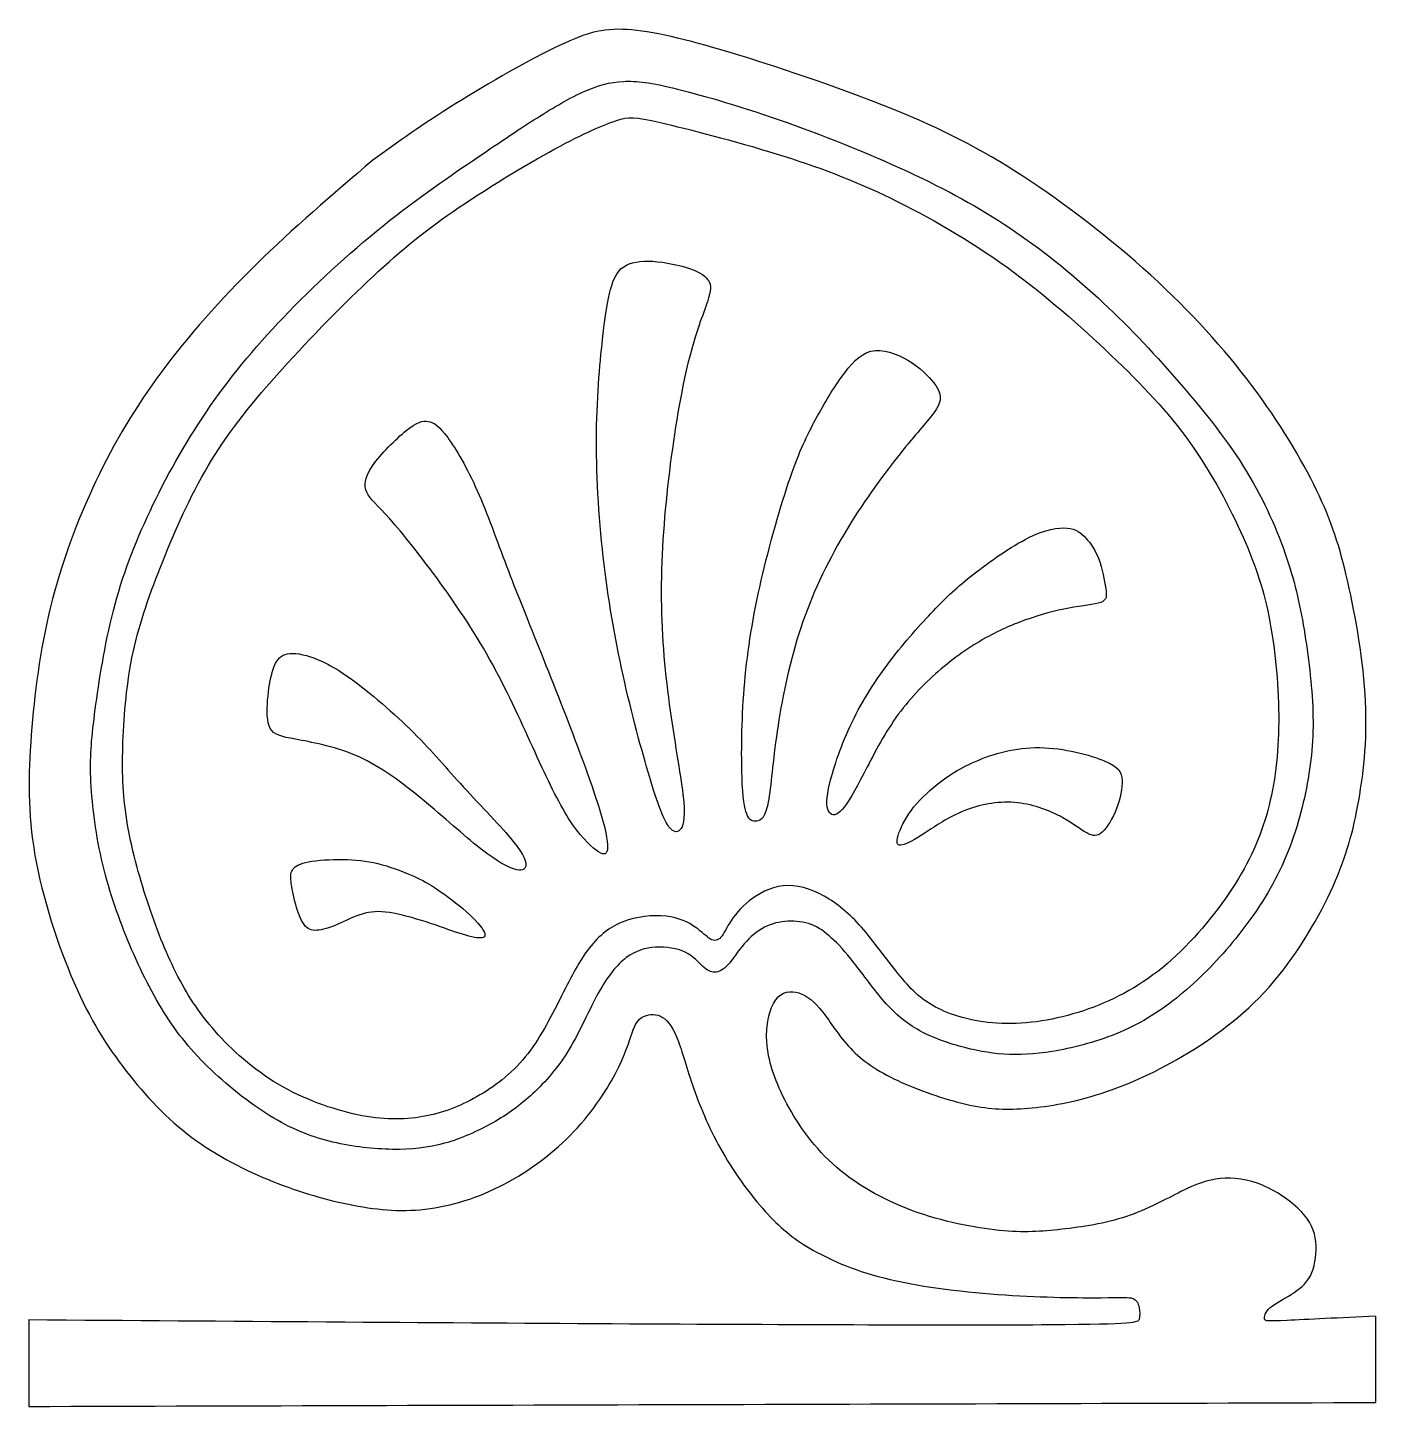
# Model space of a CAD drawing. Extents: x -11 to 8.6, y -2.9 to 35.2.
# Drawn here: x -3.45 to -1.589, y 17.782 to 19.686 of the extents above; entities that cross this region are included whole.
import ezdxf

# ---------------------------------------------------------------- set-up
doc = ezdxf.new("R2010")
doc.units = 0
doc.header["$MEASUREMENT"] = 0
doc.layers.add('LAYER_1', color=7, linetype='CONTINUOUS')

msp = doc.modelspace()

# ---------------------------------------------------------------- linework, layer by layer
at = {"layer": 'LAYER_1'}
for points, knots in [([(-1.58905, 17.90716), (-1.63708, 17.90475), (-1.68511, 17.90233), (-1.71112, 17.90113), (-1.71112, 17.90113), (-1.73715, 17.89992), (-1.74118, 17.89992), (-1.74218, 17.90313), (-1.74218, 17.90313), (-1.74318, 17.90636), (-1.74116, 17.91279), (-1.73434, 17.91881), (-1.73434, 17.91881), (-1.72751, 17.92484), (-1.71584, 17.93049), (-1.7052, 17.93711), (-1.7052, 17.93711), (-1.69455, 17.94372), (-1.68491, 17.95138), (-1.67889, 17.96283), (-1.67889, 17.96283), (-1.67286, 17.97427), (-1.67044, 17.98955), (-1.67104, 18.0042), (-1.67104, 18.0042), (-1.67164, 18.01887), (-1.67527, 18.03296), (-1.68812, 18.04782), (-1.68812, 18.04782), (-1.70097, 18.06269), (-1.72309, 18.07837), (-1.74418, 18.08741), (-1.74418, 18.08741), (-1.76527, 18.09645), (-1.78538, 18.09887), (-1.80326, 18.09707), (-1.80326, 18.09707), (-1.82114, 18.09526), (-1.83681, 18.08921), (-1.8575, 18.07897), (-1.8575, 18.07897), (-1.87821, 18.06873), (-1.90394, 18.05425), (-1.93287, 18.04461), (-1.93287, 18.04461), (-1.96181, 18.03497), (-1.99397, 18.03014), (-2.02209, 18.02693), (-2.02209, 18.02693), (-2.05022, 18.02372), (-2.07435, 18.0221), (-2.10849, 18.02551), (-2.10849, 18.02551), (-2.14265, 18.02894), (-2.18688, 18.03738), (-2.22826, 18.05263), (-2.22826, 18.05263), (-2.26965, 18.06791), (-2.30826, 18.09003), (-2.33819, 18.11716), (-2.33819, 18.11716), (-2.36811, 18.14428), (-2.38944, 18.17643), (-2.4043, 18.20556), (-2.4043, 18.20556), (-2.41917, 18.2347), (-2.42761, 18.26084), (-2.42921, 18.28514), (-2.42921, 18.28514), (-2.43083, 18.30945), (-2.42558, 18.33198), (-2.41696, 18.34383), (-2.41696, 18.34383), (-2.40832, 18.35567), (-2.39624, 18.35688), (-2.38499, 18.35327), (-2.38499, 18.35327), (-2.37375, 18.34964), (-2.3633, 18.3412), (-2.35226, 18.32715), (-2.35226, 18.32715), (-2.34121, 18.31308), (-2.32953, 18.29337), (-2.31347, 18.27651), (-2.31347, 18.27651), (-2.29739, 18.25964), (-2.27689, 18.24555), (-2.24856, 18.2323), (-2.24856, 18.2323), (-2.22024, 18.21904), (-2.18404, 18.20656), (-2.15451, 18.19974), (-2.15451, 18.19974), (-2.12498, 18.19291), (-2.10205, 18.1917), (-2.07373, 18.19371), (-2.07373, 18.19371), (-2.0454, 18.19571), (-2.01165, 18.20096), (-1.97448, 18.21241), (-1.97448, 18.21241), (-1.9373, 18.22386), (-1.89671, 18.24154), (-1.85531, 18.26585), (-1.85531, 18.26585), (-1.81392, 18.29017), (-1.77171, 18.32112), (-1.73594, 18.36131), (-1.73594, 18.36131), (-1.70018, 18.4015), (-1.67082, 18.45093), (-1.65113, 18.49292), (-1.65113, 18.49292), (-1.63145, 18.53492), (-1.62141, 18.5695), (-1.61359, 18.61087), (-1.61359, 18.61087), (-1.60575, 18.65227), (-1.6001, 18.70051), (-1.6027, 18.75556), (-1.6027, 18.75556), (-1.60533, 18.8106), (-1.61619, 18.87252), (-1.62724, 18.92093), (-1.62724, 18.92093), (-1.63828, 18.96936), (-1.64955, 19.00434), (-1.67024, 19.04714), (-1.67024, 19.04714), (-1.69092, 19.08993), (-1.72109, 19.14059), (-1.75946, 19.19162), (-1.75946, 19.19162), (-1.79783, 19.24266), (-1.84447, 19.2941), (-1.89931, 19.34413), (-1.89931, 19.34413), (-1.95416, 19.39416), (-2.01728, 19.44279), (-2.07573, 19.48076), (-2.07573, 19.48076), (-2.13421, 19.51875), (-2.18809, 19.54609), (-2.2554, 19.57341), (-2.2554, 19.57341), (-2.32271, 19.60073), (-2.40349, 19.62807), (-2.46778, 19.64776), (-2.46778, 19.64776), (-2.53209, 19.66744), (-2.57993, 19.67953), (-2.61569, 19.68273), (-2.61569, 19.68273), (-2.65145, 19.68596), (-2.67517, 19.68031), (-2.71556, 19.66123), (-2.71556, 19.66123), (-2.75595, 19.64214), (-2.81302, 19.60959), (-2.85873, 19.58097), (-2.85873, 19.58097), (-2.90445, 19.55236), (-2.9388, 19.52764), (-2.97316, 19.50296)], [0, 0, 0, 0, 0.0238095, 0.0238095, 0.0238095, 0.0238095, 0.047619, 0.047619, 0.047619, 0.047619, 0.0714286, 0.0714286, 0.0714286, 0.0714286, 0.0952381, 0.0952381, 0.0952381, 0.0952381, 0.1190476, 0.1190476, 0.1190476, 0.1190476, 0.1428571, 0.1428571, 0.1428571, 0.1428571, 0.1666667, 0.1666667, 0.1666667, 0.1666667, 0.1904762, 0.1904762, 0.1904762, 0.1904762, 0.2142857, 0.2142857, 0.2142857, 0.2142857, 0.2380952, 0.2380952, 0.2380952, 0.2380952, 0.2619048, 0.2619048, 0.2619048, 0.2619048, 0.2857143, 0.2857143, 0.2857143, 0.2857143, 0.3095238, 0.3095238, 0.3095238, 0.3095238, 0.3333333, 0.3333333, 0.3333333, 0.3333333, 0.3571429, 0.3571429, 0.3571429, 0.3571429, 0.3809524, 0.3809524, 0.3809524, 0.3809524, 0.4047619, 0.4047619, 0.4047619, 0.4047619, 0.4285714, 0.4285714, 0.4285714, 0.4285714, 0.452381, 0.452381, 0.452381, 0.452381, 0.4761905, 0.4761905, 0.4761905, 0.4761905, 0.5, 0.5, 0.5, 0.5, 0.5238095, 0.5238095, 0.5238095, 0.5238095, 0.547619, 0.547619, 0.547619, 0.547619, 0.5714286, 0.5714286, 0.5714286, 0.5714286, 0.5952381, 0.5952381, 0.5952381, 0.5952381, 0.6190476, 0.6190476, 0.6190476, 0.6190476, 0.6428571, 0.6428571, 0.6428571, 0.6428571, 0.6666667, 0.6666667, 0.6666667, 0.6666667, 0.6904762, 0.6904762, 0.6904762, 0.6904762, 0.7142857, 0.7142857, 0.7142857, 0.7142857, 0.7380952, 0.7380952, 0.7380952, 0.7380952, 0.7619048, 0.7619048, 0.7619048, 0.7619048, 0.7857143, 0.7857143, 0.7857143, 0.7857143, 0.8095238, 0.8095238, 0.8095238, 0.8095238, 0.8333333, 0.8333333, 0.8333333, 0.8333333, 0.8571429, 0.8571429, 0.8571429, 0.8571429, 0.8809524, 0.8809524, 0.8809524, 0.8809524, 0.9047619, 0.9047619, 0.9047619, 0.9047619, 0.9285714, 0.9285714, 0.9285714, 0.9285714, 0.952381, 0.952381, 0.952381, 0.952381, 1, 1, 1, 1]), ([(-2.82946, 19.50617), (-2.86382, 19.48286), (-2.91126, 19.4507), (-2.95907, 19.41234), (-2.95907, 19.41234), (-3.0069, 19.37395), (-3.05513, 19.32933), (-3.09652, 19.28593), (-3.09652, 19.28593), (-3.13792, 19.24253), (-3.17248, 19.20032), (-3.20281, 19.15572), (-3.20281, 19.15572), (-3.23315, 19.11111), (-3.25929, 19.06407), (-3.28078, 19.01847), (-3.28078, 19.01847), (-3.30229, 18.97286), (-3.31917, 18.92864), (-3.33142, 18.88103), (-3.33142, 18.88103), (-3.34368, 18.83341), (-3.35132, 18.78235), (-3.35633, 18.74479), (-3.35633, 18.74479), (-3.36136, 18.7072), (-3.36379, 18.68309), (-3.36258, 18.65053), (-3.36258, 18.65053), (-3.36138, 18.61798), (-3.35653, 18.57699), (-3.34771, 18.53782), (-3.34771, 18.53782), (-3.33887, 18.49863), (-3.32598, 18.46125), (-3.31133, 18.42568), (-3.31133, 18.42568), (-3.29666, 18.39012), (-3.28018, 18.35635), (-3.2617, 18.32682), (-3.2617, 18.32682), (-3.24322, 18.29728), (-3.22271, 18.27196), (-3.19659, 18.24704), (-3.19659, 18.24704), (-3.17047, 18.22212), (-3.13872, 18.19761), (-3.10999, 18.18053), (-3.10999, 18.18053), (-3.08125, 18.16345), (-3.05553, 18.15381), (-3.02821, 18.14739), (-3.02821, 18.14739), (-3.00089, 18.14096), (-2.97192, 18.13773), (-2.94602, 18.13733), (-2.94602, 18.13733), (-2.9201, 18.13693), (-2.89717, 18.13934), (-2.87408, 18.14575), (-2.87408, 18.14575), (-2.85097, 18.15219), (-2.82766, 18.16265), (-2.80737, 18.1741), (-2.80737, 18.1741), (-2.78706, 18.18554), (-2.76979, 18.19803), (-2.75231, 18.21429), (-2.75231, 18.21429), (-2.73483, 18.23056), (-2.71715, 18.25067), (-2.70209, 18.27557), (-2.70209, 18.27557), (-2.68702, 18.30048), (-2.67453, 18.33025), (-2.66188, 18.35314), (-2.66188, 18.35314), (-2.64923, 18.37605), (-2.63634, 18.39213), (-2.62329, 18.40197), (-2.62329, 18.40197), (-2.61024, 18.41181), (-2.59697, 18.41544), (-2.58272, 18.41624), (-2.58272, 18.41624), (-2.56845, 18.41705), (-2.55317, 18.41502), (-2.54193, 18.40961), (-2.54193, 18.40961), (-2.53066, 18.40418), (-2.52343, 18.39534), (-2.51741, 18.38972), (-2.51741, 18.38972), (-2.51138, 18.38409), (-2.50655, 18.38167), (-2.50114, 18.38187), (-2.50114, 18.38187), (-2.4957, 18.38207), (-2.48967, 18.38489), (-2.48305, 18.39211), (-2.48305, 18.39211), (-2.47642, 18.39935), (-2.46917, 18.41103), (-2.46074, 18.42087), (-2.46074, 18.42087), (-2.45231, 18.43072), (-2.44265, 18.43875), (-2.4324, 18.44397), (-2.4324, 18.44397), (-2.42216, 18.4492), (-2.41129, 18.4516), (-2.40025, 18.45221), (-2.40025, 18.45221), (-2.3892, 18.45281), (-2.37794, 18.4516), (-2.3679, 18.44779), (-2.3679, 18.44779), (-2.35785, 18.44398), (-2.34901, 18.43753), (-2.33977, 18.42911), (-2.33977, 18.42911), (-2.33053, 18.42067), (-2.32087, 18.41021), (-2.30862, 18.39455), (-2.30862, 18.39455), (-2.29637, 18.37888), (-2.28148, 18.35795), (-2.26663, 18.34109), (-2.26663, 18.34109), (-2.25177, 18.32421), (-2.23688, 18.31133), (-2.2182, 18.3011), (-2.2182, 18.3011), (-2.19951, 18.29086), (-2.177, 18.2832), (-2.15591, 18.27779), (-2.15591, 18.27779), (-2.13481, 18.27238), (-2.1151, 18.26915), (-2.09442, 18.26835), (-2.09442, 18.26835), (-2.07373, 18.26755), (-2.052, 18.26915), (-2.02488, 18.27436), (-2.02488, 18.27436), (-1.99776, 18.27959), (-1.9652, 18.28843), (-1.93568, 18.30169), (-1.93568, 18.30169), (-1.90613, 18.31496), (-1.87961, 18.33265), (-1.85429, 18.35394), (-1.85429, 18.35394), (-1.82898, 18.37525), (-1.80486, 18.40017), (-1.78197, 18.42849), (-1.78197, 18.42849), (-1.75906, 18.45682), (-1.73733, 18.48859), (-1.72087, 18.52293), (-1.72087, 18.52293), (-1.70439, 18.55728), (-1.69313, 18.59429), (-1.68571, 18.62945), (-1.68571, 18.62945), (-1.67827, 18.66461), (-1.67465, 18.69796), (-1.67525, 18.73473), (-1.67525, 18.73473), (-1.67585, 18.77151), (-1.68068, 18.8117), (-1.68649, 18.84806), (-1.68649, 18.84806), (-1.69233, 18.88444), (-1.69916, 18.917), (-1.71161, 18.95396), (-1.71161, 18.95396), (-1.72408, 18.99094), (-1.74216, 19.03234), (-1.76688, 19.07291), (-1.76688, 19.07291), (-1.79159, 19.1135), (-1.82294, 19.15331), (-1.8567, 19.19248), (-1.8567, 19.19248), (-1.89046, 19.23165), (-1.92664, 19.27026), (-1.9648, 19.30602), (-1.9648, 19.30602), (-2.00299, 19.34178), (-2.04318, 19.37473), (-2.08538, 19.40366), (-2.08538, 19.40366), (-2.12757, 19.4326), (-2.17179, 19.45754), (-2.22543, 19.48286), (-2.22543, 19.48286), (-2.27908, 19.50817), (-2.3422, 19.53389), (-2.40125, 19.55478), (-2.40125, 19.55478), (-2.46033, 19.57569), (-2.51541, 19.59176), (-2.55257, 19.601), (-2.55257, 19.601), (-2.58974, 19.61025), (-2.60904, 19.61267), (-2.62732, 19.61167), (-2.62732, 19.61167), (-2.6456, 19.61066), (-2.66288, 19.60622), (-2.68357, 19.59679), (-2.68357, 19.59679), (-2.70428, 19.58735), (-2.72839, 19.57286), (-2.75108, 19.55841), (-2.75108, 19.55841), (-2.7738, 19.54395), (-2.79512, 19.52946), (-2.82946, 19.50617)], [0, 0, 0, 0, 0.0178571, 0.0178571, 0.0178571, 0.0178571, 0.0357143, 0.0357143, 0.0357143, 0.0357143, 0.0535714, 0.0535714, 0.0535714, 0.0535714, 0.0714286, 0.0714286, 0.0714286, 0.0714286, 0.0892857, 0.0892857, 0.0892857, 0.0892857, 0.1071429, 0.1071429, 0.1071429, 0.1071429, 0.125, 0.125, 0.125, 0.125, 0.1428571, 0.1428571, 0.1428571, 0.1428571, 0.1607143, 0.1607143, 0.1607143, 0.1607143, 0.1785714, 0.1785714, 0.1785714, 0.1785714, 0.1964286, 0.1964286, 0.1964286, 0.1964286, 0.2142857, 0.2142857, 0.2142857, 0.2142857, 0.2321429, 0.2321429, 0.2321429, 0.2321429, 0.25, 0.25, 0.25, 0.25, 0.2678571, 0.2678571, 0.2678571, 0.2678571, 0.2857143, 0.2857143, 0.2857143, 0.2857143, 0.3035714, 0.3035714, 0.3035714, 0.3035714, 0.3214286, 0.3214286, 0.3214286, 0.3214286, 0.3392857, 0.3392857, 0.3392857, 0.3392857, 0.3571429, 0.3571429, 0.3571429, 0.3571429, 0.375, 0.375, 0.375, 0.375, 0.3928571, 0.3928571, 0.3928571, 0.3928571, 0.4107143, 0.4107143, 0.4107143, 0.4107143, 0.4285714, 0.4285714, 0.4285714, 0.4285714, 0.4464286, 0.4464286, 0.4464286, 0.4464286, 0.4642857, 0.4642857, 0.4642857, 0.4642857, 0.4821429, 0.4821429, 0.4821429, 0.4821429, 0.5, 0.5, 0.5, 0.5, 0.5178571, 0.5178571, 0.5178571, 0.5178571, 0.5357143, 0.5357143, 0.5357143, 0.5357143, 0.5535714, 0.5535714, 0.5535714, 0.5535714, 0.5714286, 0.5714286, 0.5714286, 0.5714286, 0.5892857, 0.5892857, 0.5892857, 0.5892857, 0.6071429, 0.6071429, 0.6071429, 0.6071429, 0.625, 0.625, 0.625, 0.625, 0.6428571, 0.6428571, 0.6428571, 0.6428571, 0.6607143, 0.6607143, 0.6607143, 0.6607143, 0.6785714, 0.6785714, 0.6785714, 0.6785714, 0.6964286, 0.6964286, 0.6964286, 0.6964286, 0.7142857, 0.7142857, 0.7142857, 0.7142857, 0.7321429, 0.7321429, 0.7321429, 0.7321429, 0.75, 0.75, 0.75, 0.75, 0.7678571, 0.7678571, 0.7678571, 0.7678571, 0.7857143, 0.7857143, 0.7857143, 0.7857143, 0.8035714, 0.8035714, 0.8035714, 0.8035714, 0.8214286, 0.8214286, 0.8214286, 0.8214286, 0.8392857, 0.8392857, 0.8392857, 0.8392857, 0.8571429, 0.8571429, 0.8571429, 0.8571429, 0.875, 0.875, 0.875, 0.875, 0.8928571, 0.8928571, 0.8928571, 0.8928571, 0.9107143, 0.9107143, 0.9107143, 0.9107143, 0.9285714, 0.9285714, 0.9285714, 0.9285714, 0.9464286, 0.9464286, 0.9464286, 0.9464286, 0.9642857, 0.9642857, 0.9642857, 0.9642857, 1, 1, 1, 1]), ([(-2.97991, 19.33591), (-3.0201, 19.29794), (-3.06714, 19.2497), (-3.10591, 19.2061), (-3.10591, 19.2061), (-3.14468, 19.1625), (-3.17525, 19.12351), (-3.20055, 19.08091), (-3.20055, 19.08091), (-3.22586, 19.03832), (-3.24599, 18.99209), (-3.26325, 18.94889), (-3.26325, 18.94889), (-3.28053, 18.9057), (-3.29502, 18.8655), (-3.30404, 18.82371), (-3.30404, 18.82371), (-3.31308, 18.78192), (-3.31671, 18.7385), (-3.31811, 18.70013), (-3.31811, 18.70013), (-3.31951, 18.66174), (-3.31871, 18.62839), (-3.3129, 18.59182), (-3.3129, 18.59182), (-3.30706, 18.55524), (-3.2962, 18.51545), (-3.28435, 18.47929), (-3.28435, 18.47929), (-3.27251, 18.44313), (-3.25962, 18.41056), (-3.24497, 18.38143), (-3.24497, 18.38143), (-3.23029, 18.3523), (-3.21382, 18.32657), (-3.19092, 18.30045), (-3.19092, 18.30045), (-3.16801, 18.27433), (-3.13866, 18.24781), (-3.10391, 18.22732), (-3.10391, 18.22732), (-3.06915, 18.20681), (-3.02896, 18.19234), (-2.9944, 18.18511), (-2.9944, 18.18511), (-2.95984, 18.17787), (-2.93088, 18.17787), (-2.90436, 18.18248), (-2.90436, 18.18248), (-2.87784, 18.18711), (-2.85372, 18.19637), (-2.82983, 18.20982), (-2.82983, 18.20982), (-2.80591, 18.22329), (-2.78218, 18.24097), (-2.76269, 18.26487), (-2.76269, 18.26487), (-2.74321, 18.28878), (-2.72794, 18.31895), (-2.71468, 18.34525), (-2.71468, 18.34525), (-2.70142, 18.37157), (-2.69015, 18.3941), (-2.6769, 18.41196), (-2.6769, 18.41196), (-2.66365, 18.42984), (-2.64836, 18.44313), (-2.62907, 18.45095), (-2.62907, 18.45095), (-2.60979, 18.45879), (-2.58648, 18.46121), (-2.56839, 18.4592), (-2.56839, 18.4592), (-2.55031, 18.4572), (-2.53743, 18.45075), (-2.528, 18.44413), (-2.528, 18.44413), (-2.51856, 18.4375), (-2.51251, 18.43066), (-2.5071, 18.42765), (-2.5071, 18.42765), (-2.50168, 18.42463), (-2.49683, 18.42543), (-2.49262, 18.43024), (-2.49262, 18.43024), (-2.48841, 18.43507), (-2.48479, 18.44393), (-2.47817, 18.45377), (-2.47817, 18.45377), (-2.47154, 18.46362), (-2.46189, 18.47448), (-2.44864, 18.48392), (-2.44864, 18.48392), (-2.43537, 18.49336), (-2.41848, 18.5014), (-2.39999, 18.5016), (-2.39999, 18.5016), (-2.38151, 18.5018), (-2.36141, 18.49416), (-2.34333, 18.48292), (-2.34333, 18.48292), (-2.32524, 18.47165), (-2.30917, 18.45678), (-2.29229, 18.43669), (-2.29229, 18.43669), (-2.27541, 18.41659), (-2.25773, 18.39127), (-2.24167, 18.37219), (-2.24167, 18.37219), (-2.2256, 18.3531), (-2.21111, 18.34022), (-2.18821, 18.32977), (-2.18821, 18.32977), (-2.1653, 18.31933), (-2.13395, 18.31129), (-2.09839, 18.31089), (-2.09839, 18.31089), (-2.06283, 18.31049), (-2.02302, 18.31773), (-1.98505, 18.33118), (-1.98505, 18.33118), (-1.94709, 18.34465), (-1.91089, 18.36435), (-1.87675, 18.39348), (-1.87675, 18.39348), (-1.84259, 18.4226), (-1.81042, 18.46121), (-1.78673, 18.49757), (-1.78673, 18.49757), (-1.76301, 18.53394), (-1.74774, 18.56811), (-1.73769, 18.60528), (-1.73769, 18.60528), (-1.72765, 18.64246), (-1.7228, 18.68265), (-1.7226, 18.72785), (-1.7226, 18.72785), (-1.7224, 18.77308), (-1.72685, 18.82331), (-1.73467, 18.8655), (-1.73467, 18.8655), (-1.74251, 18.9077), (-1.75377, 18.94186), (-1.77185, 18.98265), (-1.77185, 18.98265), (-1.78993, 19.02344), (-1.81485, 19.07087), (-1.84518, 19.11327), (-1.84518, 19.11327), (-1.87553, 19.15566), (-1.91131, 19.19305), (-1.9537, 19.23342), (-1.9537, 19.23342), (-1.9961, 19.27381), (-2.04513, 19.31723), (-2.09757, 19.35499), (-2.09757, 19.35499), (-2.15001, 19.39278), (-2.20589, 19.42493), (-2.25813, 19.45025), (-2.25813, 19.45025), (-2.31037, 19.47557), (-2.359, 19.49407), (-2.41627, 19.51175), (-2.41627, 19.51175), (-2.47354, 19.52943), (-2.53945, 19.5463), (-2.57601, 19.55474), (-2.57601, 19.55474), (-2.61259, 19.56318), (-2.61983, 19.56318), (-2.63691, 19.55757), (-2.63691, 19.55757), (-2.65399, 19.55194), (-2.68093, 19.54067), (-2.7219, 19.51838), (-2.7219, 19.51838), (-2.7629, 19.49607), (-2.81798, 19.4627), (-2.86218, 19.43217), (-2.86218, 19.43217), (-2.90638, 19.40162), (-2.93973, 19.37388), (-2.97991, 19.33591)], [0, 0, 0, 0, 0.0212766, 0.0212766, 0.0212766, 0.0212766, 0.0425532, 0.0425532, 0.0425532, 0.0425532, 0.0638298, 0.0638298, 0.0638298, 0.0638298, 0.0851064, 0.0851064, 0.0851064, 0.0851064, 0.106383, 0.106383, 0.106383, 0.106383, 0.1276596, 0.1276596, 0.1276596, 0.1276596, 0.1489362, 0.1489362, 0.1489362, 0.1489362, 0.1702128, 0.1702128, 0.1702128, 0.1702128, 0.1914894, 0.1914894, 0.1914894, 0.1914894, 0.212766, 0.212766, 0.212766, 0.212766, 0.2340426, 0.2340426, 0.2340426, 0.2340426, 0.2553191, 0.2553191, 0.2553191, 0.2553191, 0.2765957, 0.2765957, 0.2765957, 0.2765957, 0.2978723, 0.2978723, 0.2978723, 0.2978723, 0.3191489, 0.3191489, 0.3191489, 0.3191489, 0.3404255, 0.3404255, 0.3404255, 0.3404255, 0.3617021, 0.3617021, 0.3617021, 0.3617021, 0.3829787, 0.3829787, 0.3829787, 0.3829787, 0.4042553, 0.4042553, 0.4042553, 0.4042553, 0.4255319, 0.4255319, 0.4255319, 0.4255319, 0.4468085, 0.4468085, 0.4468085, 0.4468085, 0.4680851, 0.4680851, 0.4680851, 0.4680851, 0.4893617, 0.4893617, 0.4893617, 0.4893617, 0.5106383, 0.5106383, 0.5106383, 0.5106383, 0.5319149, 0.5319149, 0.5319149, 0.5319149, 0.5531915, 0.5531915, 0.5531915, 0.5531915, 0.5744681, 0.5744681, 0.5744681, 0.5744681, 0.5957447, 0.5957447, 0.5957447, 0.5957447, 0.6170213, 0.6170213, 0.6170213, 0.6170213, 0.6382979, 0.6382979, 0.6382979, 0.6382979, 0.6595745, 0.6595745, 0.6595745, 0.6595745, 0.6808511, 0.6808511, 0.6808511, 0.6808511, 0.7021277, 0.7021277, 0.7021277, 0.7021277, 0.7234043, 0.7234043, 0.7234043, 0.7234043, 0.7446809, 0.7446809, 0.7446809, 0.7446809, 0.7659574, 0.7659574, 0.7659574, 0.7659574, 0.787234, 0.787234, 0.787234, 0.787234, 0.8085106, 0.8085106, 0.8085106, 0.8085106, 0.8297872, 0.8297872, 0.8297872, 0.8297872, 0.8510638, 0.8510638, 0.8510638, 0.8510638, 0.8723404, 0.8723404, 0.8723404, 0.8723404, 0.893617, 0.893617, 0.893617, 0.893617, 0.9148936, 0.9148936, 0.9148936, 0.9148936, 0.9361702, 0.9361702, 0.9361702, 0.9361702, 0.9574468, 0.9574468, 0.9574468, 0.9574468, 1, 1, 1, 1]), ([(-2.97316, 19.50296), (-3.02863, 19.45553), (-3.08409, 19.40811), (-3.13393, 19.35928), (-3.13393, 19.35928), (-3.18376, 19.31045), (-3.22798, 19.26021), (-3.26454, 19.21098), (-3.26454, 19.21098), (-3.3011, 19.16175), (-3.33007, 19.11352), (-3.35557, 19.05968), (-3.35557, 19.05968), (-3.38109, 19.00582), (-3.40321, 18.94632), (-3.41807, 18.88625), (-3.41807, 18.88625), (-3.43294, 18.82617), (-3.44058, 18.76547), (-3.44479, 18.70943), (-3.44479, 18.70943), (-3.44902, 18.65336), (-3.44982, 18.6019), (-3.43958, 18.54323), (-3.43958, 18.54323), (-3.42933, 18.48456), (-3.40801, 18.41865), (-3.38571, 18.36741), (-3.38571, 18.36741), (-3.36342, 18.31618), (-3.34009, 18.27958), (-3.31359, 18.24544), (-3.31359, 18.24544), (-3.28707, 18.21128), (-3.2573, 18.17951), (-3.22295, 18.15381), (-3.22295, 18.15381), (-3.18859, 18.12809), (-3.1496, 18.10837), (-3.11143, 18.09311), (-3.11143, 18.09311), (-3.07325, 18.07784), (-3.03586, 18.06698), (-3.0001, 18.06016), (-3.0001, 18.06016), (-2.96434, 18.05332), (-2.93017, 18.0505), (-2.8942, 18.05551), (-2.8942, 18.05551), (-2.85824, 18.06054), (-2.82044, 18.07343), (-2.78508, 18.09291), (-2.78508, 18.09291), (-2.74972, 18.1124), (-2.71676, 18.13854), (-2.69064, 18.16726), (-2.69064, 18.16726), (-2.66452, 18.19599), (-2.64522, 18.22736), (-2.63357, 18.25125), (-2.63357, 18.25125), (-2.62193, 18.27517), (-2.61788, 18.29164), (-2.61367, 18.30249), (-2.61367, 18.30249), (-2.60946, 18.31333), (-2.60503, 18.31858), (-2.59801, 18.32139), (-2.59801, 18.32139), (-2.59098, 18.3242), (-2.58132, 18.3246), (-2.5731, 18.31959), (-2.5731, 18.31959), (-2.56486, 18.31455), (-2.558, 18.30409), (-2.55139, 18.28641), (-2.55139, 18.28641), (-2.54475, 18.26873), (-2.53832, 18.24382), (-2.52828, 18.21589), (-2.52828, 18.21589), (-2.51823, 18.18797), (-2.50454, 18.157), (-2.48688, 18.12727), (-2.48688, 18.12727), (-2.4692, 18.09754), (-2.44748, 18.06898), (-2.42779, 18.04769), (-2.42779, 18.04769), (-2.4081, 18.0264), (-2.39042, 18.01231), (-2.36471, 17.99786), (-2.36471, 17.99786), (-2.33899, 17.9834), (-2.30521, 17.96851), (-2.25901, 17.95767), (-2.25901, 17.95767), (-2.21278, 17.94682), (-2.15411, 17.93999), (-2.10007, 17.93638), (-2.10007, 17.93638), (-2.04601, 17.93275), (-1.99657, 17.93235), (-1.96745, 17.93255), (-1.96745, 17.93255), (-1.9383, 17.93275), (-1.92944, 17.93355), (-1.92403, 17.93155), (-1.92403, 17.93155), (-1.9186, 17.92954), (-1.91659, 17.92471), (-1.91539, 17.9191), (-1.91539, 17.9191), (-1.91419, 17.91347), (-1.91379, 17.90703), (-1.91539, 17.90262), (-1.91539, 17.90262), (-1.91699, 17.89819), (-1.92062, 17.89577), (-2.03857, 17.89497), (-2.03857, 17.89497), (-2.15652, 17.89415), (-2.3888, 17.89493), (-2.64278, 17.89633), (-2.64278, 17.89633), (-2.89677, 17.89774), (-3.17248, 17.89978), (-3.44816, 17.9018)], [0, 0, 0, 0, 0.030303, 0.030303, 0.030303, 0.030303, 0.0606061, 0.0606061, 0.0606061, 0.0606061, 0.0909091, 0.0909091, 0.0909091, 0.0909091, 0.1212121, 0.1212121, 0.1212121, 0.1212121, 0.1515152, 0.1515152, 0.1515152, 0.1515152, 0.1818182, 0.1818182, 0.1818182, 0.1818182, 0.2121212, 0.2121212, 0.2121212, 0.2121212, 0.2424242, 0.2424242, 0.2424242, 0.2424242, 0.2727273, 0.2727273, 0.2727273, 0.2727273, 0.3030303, 0.3030303, 0.3030303, 0.3030303, 0.3333333, 0.3333333, 0.3333333, 0.3333333, 0.3636364, 0.3636364, 0.3636364, 0.3636364, 0.3939394, 0.3939394, 0.3939394, 0.3939394, 0.4242424, 0.4242424, 0.4242424, 0.4242424, 0.4545455, 0.4545455, 0.4545455, 0.4545455, 0.4848485, 0.4848485, 0.4848485, 0.4848485, 0.5151515, 0.5151515, 0.5151515, 0.5151515, 0.5454545, 0.5454545, 0.5454545, 0.5454545, 0.5757576, 0.5757576, 0.5757576, 0.5757576, 0.6060606, 0.6060606, 0.6060606, 0.6060606, 0.6363636, 0.6363636, 0.6363636, 0.6363636, 0.6666667, 0.6666667, 0.6666667, 0.6666667, 0.6969697, 0.6969697, 0.6969697, 0.6969697, 0.7272727, 0.7272727, 0.7272727, 0.7272727, 0.7575758, 0.7575758, 0.7575758, 0.7575758, 0.7878788, 0.7878788, 0.7878788, 0.7878788, 0.8181818, 0.8181818, 0.8181818, 0.8181818, 0.8484848, 0.8484848, 0.8484848, 0.8484848, 0.8787879, 0.8787879, 0.8787879, 0.8787879, 0.9090909, 0.9090909, 0.9090909, 0.9090909, 0.9393939, 0.9393939, 0.9393939, 0.9393939, 1, 1, 1, 1]), ([(-2.65601, 19.25538), (-2.65982, 19.22082), (-2.66425, 19.17139), (-2.66445, 19.11655), (-2.66445, 19.11655), (-2.66465, 19.06168), (-2.66062, 19.00139), (-2.65381, 18.94454), (-2.65381, 18.94454), (-2.64697, 18.88767), (-2.63731, 18.83421), (-2.62546, 18.78197), (-2.62546, 18.78197), (-2.61362, 18.72973), (-2.59953, 18.67868), (-2.5889, 18.64412), (-2.5889, 18.64412), (-2.57825, 18.60956), (-2.571, 18.59148), (-2.56438, 18.58264), (-2.56438, 18.58264), (-2.55777, 18.5738), (-2.55172, 18.5742), (-2.54771, 18.58021), (-2.54771, 18.58021), (-2.5437, 18.58625), (-2.54167, 18.59791), (-2.54508, 18.62704), (-2.54508, 18.62704), (-2.54851, 18.65617), (-2.55735, 18.70281), (-2.56396, 18.75202), (-2.56396, 18.75202), (-2.5706, 18.80125), (-2.57505, 18.85311), (-2.57505, 18.90715), (-2.57505, 18.90715), (-2.57505, 18.9612), (-2.5706, 19.01748), (-2.56378, 19.07313), (-2.56378, 19.07313), (-2.55695, 19.12878), (-2.54771, 19.18386), (-2.53766, 19.22443), (-2.53766, 19.22443), (-2.52762, 19.26502), (-2.51676, 19.29116), (-2.51134, 19.30742), (-2.51134, 19.30742), (-2.50591, 19.3237), (-2.50591, 19.33015), (-2.50952, 19.33616), (-2.50952, 19.33616), (-2.51313, 19.34218), (-2.52038, 19.34783), (-2.53444, 19.35284), (-2.53444, 19.35284), (-2.54849, 19.35785), (-2.56941, 19.3623), (-2.58668, 19.3633), (-2.58668, 19.3633), (-2.60396, 19.36431), (-2.61764, 19.36188), (-2.62687, 19.35567), (-2.62687, 19.35567), (-2.63611, 19.34943), (-2.64096, 19.33937), (-2.64497, 19.32452), (-2.64497, 19.32452), (-2.64898, 19.30964), (-2.6522, 19.28994), (-2.65601, 19.25538)], [0, 0, 0, 0, 0.0526316, 0.0526316, 0.0526316, 0.0526316, 0.1052632, 0.1052632, 0.1052632, 0.1052632, 0.1578947, 0.1578947, 0.1578947, 0.1578947, 0.2105263, 0.2105263, 0.2105263, 0.2105263, 0.2631579, 0.2631579, 0.2631579, 0.2631579, 0.3157895, 0.3157895, 0.3157895, 0.3157895, 0.3684211, 0.3684211, 0.3684211, 0.3684211, 0.4210526, 0.4210526, 0.4210526, 0.4210526, 0.4736842, 0.4736842, 0.4736842, 0.4736842, 0.5263158, 0.5263158, 0.5263158, 0.5263158, 0.5789474, 0.5789474, 0.5789474, 0.5789474, 0.6315789, 0.6315789, 0.6315789, 0.6315789, 0.6842105, 0.6842105, 0.6842105, 0.6842105, 0.7368421, 0.7368421, 0.7368421, 0.7368421, 0.7894737, 0.7894737, 0.7894737, 0.7894737, 0.8421053, 0.8421053, 0.8421053, 0.8421053, 0.8947368, 0.8947368, 0.8947368, 0.8947368, 1, 1, 1, 1]), ([(-2.39959, 19.05687), (-2.41266, 19.01788), (-2.42794, 18.9632), (-2.43898, 18.91359), (-2.43898, 18.91359), (-2.45005, 18.86396), (-2.45688, 18.81934), (-2.46049, 18.77373), (-2.46049, 18.77373), (-2.46412, 18.72813), (-2.46452, 18.68148), (-2.46352, 18.65156), (-2.46352, 18.65156), (-2.46251, 18.62163), (-2.46009, 18.60834), (-2.45708, 18.60052), (-2.45708, 18.60052), (-2.45407, 18.59268), (-2.45043, 18.59026), (-2.44522, 18.59026), (-2.44522, 18.59026), (-2.44, 18.59026), (-2.43315, 18.59268), (-2.42874, 18.60996), (-2.42874, 18.60996), (-2.42433, 18.62724), (-2.4223, 18.65939), (-2.41709, 18.69916), (-2.41709, 18.69916), (-2.41186, 18.73895), (-2.40342, 18.7864), (-2.39017, 18.832), (-2.39017, 18.832), (-2.3769, 18.87761), (-2.35882, 18.92143), (-2.33593, 18.96342), (-2.33593, 18.96342), (-2.31301, 19.00542), (-2.28525, 19.04561), (-2.26196, 19.07634), (-2.26196, 19.07634), (-2.23865, 19.10709), (-2.21976, 19.12841), (-2.20792, 19.14267), (-2.20792, 19.14267), (-2.19607, 19.15692), (-2.19122, 19.16417), (-2.19002, 19.17139), (-2.19002, 19.17139), (-2.18881, 19.17863), (-2.19124, 19.18586), (-2.19866, 19.19551), (-2.19866, 19.19551), (-2.20609, 19.20515), (-2.21856, 19.21721), (-2.23442, 19.22666), (-2.23442, 19.22666), (-2.25029, 19.2361), (-2.2696, 19.24293), (-2.28545, 19.23912), (-2.28545, 19.23912), (-2.30133, 19.2353), (-2.31382, 19.22082), (-2.32647, 19.20294), (-2.32647, 19.20294), (-2.33912, 19.18506), (-2.352, 19.16375), (-2.36385, 19.14146), (-2.36385, 19.14146), (-2.3757, 19.11915), (-2.38654, 19.09584), (-2.39959, 19.05687)], [0, 0, 0, 0, 0.0526316, 0.0526316, 0.0526316, 0.0526316, 0.1052632, 0.1052632, 0.1052632, 0.1052632, 0.1578947, 0.1578947, 0.1578947, 0.1578947, 0.2105263, 0.2105263, 0.2105263, 0.2105263, 0.2631579, 0.2631579, 0.2631579, 0.2631579, 0.3157895, 0.3157895, 0.3157895, 0.3157895, 0.3684211, 0.3684211, 0.3684211, 0.3684211, 0.4210526, 0.4210526, 0.4210526, 0.4210526, 0.4736842, 0.4736842, 0.4736842, 0.4736842, 0.5263158, 0.5263158, 0.5263158, 0.5263158, 0.5789474, 0.5789474, 0.5789474, 0.5789474, 0.6315789, 0.6315789, 0.6315789, 0.6315789, 0.6842105, 0.6842105, 0.6842105, 0.6842105, 0.7368421, 0.7368421, 0.7368421, 0.7368421, 0.7894737, 0.7894737, 0.7894737, 0.7894737, 0.8421053, 0.8421053, 0.8421053, 0.8421053, 0.8947368, 0.8947368, 0.8947368, 0.8947368, 1, 1, 1, 1]), ([(-2.78863, 18.94251), (-2.80208, 18.97808), (-2.81497, 19.01508), (-2.82902, 19.04661), (-2.82902, 19.04661), (-2.84308, 19.07816), (-2.85837, 19.10428), (-2.86982, 19.11994), (-2.86982, 19.11994), (-2.88126, 19.13561), (-2.8889, 19.14086), (-2.89674, 19.14226), (-2.89674, 19.14226), (-2.90457, 19.14367), (-2.91261, 19.14124), (-2.92707, 19.1296), (-2.92707, 19.1296), (-2.94154, 19.11795), (-2.96246, 19.09704), (-2.97351, 19.08099), (-2.97351, 19.08099), (-2.98455, 19.06491), (-2.98576, 19.05364), (-2.98155, 19.0444), (-2.98155, 19.0444), (-2.97732, 19.03516), (-2.96768, 19.02793), (-2.9498, 19.00784), (-2.9498, 19.00784), (-2.93191, 18.98774), (-2.90578, 18.95478), (-2.88026, 18.91962), (-2.88026, 18.91962), (-2.85474, 18.88446), (-2.82983, 18.84706), (-2.80773, 18.80669), (-2.80773, 18.80669), (-2.78562, 18.76629), (-2.76632, 18.72288), (-2.74926, 18.68551), (-2.74926, 18.68551), (-2.73218, 18.64815), (-2.71729, 18.61678), (-2.70284, 18.59409), (-2.70284, 18.59409), (-2.68836, 18.57139), (-2.67429, 18.5573), (-2.66485, 18.55029), (-2.66485, 18.55029), (-2.65541, 18.54325), (-2.65058, 18.54325), (-2.64938, 18.55087), (-2.64938, 18.55087), (-2.64817, 18.55851), (-2.6506, 18.5738), (-2.65742, 18.59749), (-2.65742, 18.59749), (-2.66425, 18.62121), (-2.67551, 18.65336), (-2.69117, 18.69495), (-2.69117, 18.69495), (-2.70685, 18.73655), (-2.72695, 18.7876), (-2.74401, 18.8302), (-2.74401, 18.8302), (-2.76109, 18.8728), (-2.77518, 18.90695), (-2.78863, 18.94251)], [0, 0, 0, 0, 0.0555556, 0.0555556, 0.0555556, 0.0555556, 0.1111111, 0.1111111, 0.1111111, 0.1111111, 0.1666667, 0.1666667, 0.1666667, 0.1666667, 0.2222222, 0.2222222, 0.2222222, 0.2222222, 0.2777778, 0.2777778, 0.2777778, 0.2777778, 0.3333333, 0.3333333, 0.3333333, 0.3333333, 0.3888889, 0.3888889, 0.3888889, 0.3888889, 0.4444444, 0.4444444, 0.4444444, 0.4444444, 0.5, 0.5, 0.5, 0.5, 0.5555556, 0.5555556, 0.5555556, 0.5555556, 0.6111111, 0.6111111, 0.6111111, 0.6111111, 0.6666667, 0.6666667, 0.6666667, 0.6666667, 0.7222222, 0.7222222, 0.7222222, 0.7222222, 0.7777778, 0.7777778, 0.7777778, 0.7777778, 0.8333333, 0.8333333, 0.8333333, 0.8333333, 0.8888889, 0.8888889, 0.8888889, 0.8888889, 1, 1, 1, 1]), ([(-2.19926, 18.88083), (-2.21734, 18.86195), (-2.23867, 18.83824), (-2.25855, 18.81212), (-2.25855, 18.81212), (-2.27844, 18.786), (-2.29692, 18.75744), (-2.31157, 18.72711), (-2.31157, 18.72711), (-2.32625, 18.69678), (-2.33711, 18.66461), (-2.34232, 18.64312), (-2.34232, 18.64312), (-2.34755, 18.62163), (-2.34715, 18.61076), (-2.34415, 18.60455), (-2.34415, 18.60455), (-2.34114, 18.59831), (-2.33549, 18.59669), (-2.32807, 18.60353), (-2.32807, 18.60353), (-2.32063, 18.61036), (-2.31139, 18.62564), (-2.29974, 18.64773), (-2.29974, 18.64773), (-2.2881, 18.66984), (-2.27401, 18.69878), (-2.25735, 18.72408), (-2.25735, 18.72408), (-2.24067, 18.7494), (-2.22137, 18.77112), (-2.20048, 18.79021), (-2.20048, 18.79021), (-2.17959, 18.80929), (-2.15706, 18.82577), (-2.13537, 18.83862), (-2.13537, 18.83862), (-2.11368, 18.85149), (-2.09276, 18.86075), (-2.07207, 18.86817), (-2.07207, 18.86817), (-2.05138, 18.8756), (-2.03086, 18.88125), (-2.01218, 18.88466), (-2.01218, 18.88466), (-1.99349, 18.88807), (-1.97662, 18.88927), (-1.96818, 18.89248), (-1.96818, 18.89248), (-1.95974, 18.89569), (-1.95974, 18.90094), (-1.96134, 18.91178), (-1.96134, 18.91178), (-1.96294, 18.92263), (-1.96617, 18.93911), (-1.97098, 18.95196), (-1.97098, 18.95196), (-1.97581, 18.96482), (-1.98225, 18.97407), (-1.98886, 18.98128), (-1.98886, 18.98128), (-1.9955, 18.98852), (-2.00235, 18.99377), (-2.0146, 18.99497), (-2.0146, 18.99497), (-2.02685, 18.99617), (-2.04455, 18.99335), (-2.06824, 18.9815), (-2.06824, 18.9815), (-2.09196, 18.96965), (-2.12172, 18.94875), (-2.14401, 18.93129), (-2.14401, 18.93129), (-2.1663, 18.91381), (-2.1812, 18.89972), (-2.19926, 18.88083)], [0, 0, 0, 0, 0.05, 0.05, 0.05, 0.05, 0.1, 0.1, 0.1, 0.1, 0.15, 0.15, 0.15, 0.15, 0.2, 0.2, 0.2, 0.2, 0.25, 0.25, 0.25, 0.25, 0.3, 0.3, 0.3, 0.3, 0.35, 0.35, 0.35, 0.35, 0.4, 0.4, 0.4, 0.4, 0.45, 0.45, 0.45, 0.45, 0.5, 0.5, 0.5, 0.5, 0.55, 0.55, 0.55, 0.55, 0.6, 0.6, 0.6, 0.6, 0.65, 0.65, 0.65, 0.65, 0.7, 0.7, 0.7, 0.7, 0.75, 0.75, 0.75, 0.75, 0.8, 0.8, 0.8, 0.8, 0.85, 0.85, 0.85, 0.85, 0.9, 0.9, 0.9, 0.9, 1, 1, 1, 1]), ([(-2.91664, 18.71223), (-2.94316, 18.73855), (-2.97772, 18.76872), (-3.00444, 18.7878), (-3.00444, 18.7878), (-3.03116, 18.80689), (-3.05006, 18.81492), (-3.06472, 18.81893), (-3.06472, 18.81893), (-3.07939, 18.82296), (-3.08985, 18.82296), (-3.09707, 18.81935), (-3.09707, 18.81935), (-3.10431, 18.81573), (-3.10833, 18.80849), (-3.11154, 18.79765), (-3.11154, 18.79765), (-3.11475, 18.7868), (-3.11718, 18.77231), (-3.11838, 18.75745), (-3.11838, 18.75745), (-3.11958, 18.74258), (-3.11958, 18.72731), (-3.11477, 18.71847), (-3.11477, 18.71847), (-3.10994, 18.70963), (-3.1003, 18.70722), (-3.07981, 18.70341), (-3.07981, 18.70341), (-3.0593, 18.6996), (-3.02795, 18.69435), (-2.99782, 18.6815), (-2.99782, 18.6815), (-2.96768, 18.66865), (-2.93873, 18.64813), (-2.90981, 18.62463), (-2.90981, 18.62463), (-2.88088, 18.60112), (-2.85192, 18.57458), (-2.82983, 18.5567), (-2.82983, 18.5567), (-2.80773, 18.53882), (-2.79244, 18.52958), (-2.7816, 18.52537), (-2.7816, 18.52537), (-2.77075, 18.52114), (-2.76432, 18.52194), (-2.76251, 18.52736), (-2.76251, 18.52736), (-2.76069, 18.53279), (-2.76351, 18.54285), (-2.77937, 18.56253), (-2.77937, 18.56253), (-2.79525, 18.58222), (-2.82421, 18.61158), (-2.84791, 18.63748), (-2.84791, 18.63748), (-2.87162, 18.6634), (-2.89012, 18.68593), (-2.91664, 18.71223)], [0, 0, 0, 0, 0.0625, 0.0625, 0.0625, 0.0625, 0.125, 0.125, 0.125, 0.125, 0.1875, 0.1875, 0.1875, 0.1875, 0.25, 0.25, 0.25, 0.25, 0.3125, 0.3125, 0.3125, 0.3125, 0.375, 0.375, 0.375, 0.375, 0.4375, 0.4375, 0.4375, 0.4375, 0.5, 0.5, 0.5, 0.5, 0.5625, 0.5625, 0.5625, 0.5625, 0.625, 0.625, 0.625, 0.625, 0.6875, 0.6875, 0.6875, 0.6875, 0.75, 0.75, 0.75, 0.75, 0.8125, 0.8125, 0.8125, 0.8125, 0.875, 0.875, 0.875, 0.875, 1, 1, 1, 1]), ([(-2.14139, 18.67286), (-2.1659, 18.66222), (-2.184, 18.64973), (-2.19866, 18.63748), (-2.19866, 18.63748), (-2.21333, 18.62524), (-2.22459, 18.61317), (-2.23302, 18.60072), (-2.23302, 18.60072), (-2.24145, 18.58827), (-2.24711, 18.57538), (-2.24891, 18.56736), (-2.24891, 18.56736), (-2.25071, 18.55933), (-2.24869, 18.5561), (-2.24227, 18.5575), (-2.24227, 18.5575), (-2.23584, 18.55891), (-2.22498, 18.56496), (-2.21072, 18.57418), (-2.21072, 18.57418), (-2.19645, 18.58342), (-2.17877, 18.59591), (-2.15748, 18.60453), (-2.15748, 18.60453), (-2.13618, 18.61317), (-2.11126, 18.61802), (-2.08755, 18.61621), (-2.08755, 18.61621), (-2.06383, 18.61439), (-2.04132, 18.60593), (-2.02444, 18.59709), (-2.02444, 18.59709), (-2.00756, 18.58825), (-1.9963, 18.57901), (-1.98768, 18.5742), (-1.98768, 18.5742), (-1.97904, 18.56937), (-1.97299, 18.56897), (-1.96617, 18.57518), (-1.96617, 18.57518), (-1.95934, 18.58142), (-1.9517, 18.5943), (-1.94649, 18.60796), (-1.94649, 18.60796), (-1.94125, 18.62161), (-1.93843, 18.6361), (-1.93883, 18.64694), (-1.93883, 18.64694), (-1.93923, 18.65779), (-1.94288, 18.66502), (-1.96276, 18.67346), (-1.96276, 18.67346), (-1.98265, 18.6819), (-2.01883, 18.69155), (-2.05237, 18.69195), (-2.05237, 18.69195), (-2.08592, 18.69235), (-2.11689, 18.68351), (-2.14139, 18.67286)], [0, 0, 0, 0, 0.0625, 0.0625, 0.0625, 0.0625, 0.125, 0.125, 0.125, 0.125, 0.1875, 0.1875, 0.1875, 0.1875, 0.25, 0.25, 0.25, 0.25, 0.3125, 0.3125, 0.3125, 0.3125, 0.375, 0.375, 0.375, 0.375, 0.4375, 0.4375, 0.4375, 0.4375, 0.5, 0.5, 0.5, 0.5, 0.5625, 0.5625, 0.5625, 0.5625, 0.625, 0.625, 0.625, 0.625, 0.6875, 0.6875, 0.6875, 0.6875, 0.75, 0.75, 0.75, 0.75, 0.8125, 0.8125, 0.8125, 0.8125, 0.875, 0.875, 0.875, 0.875, 1, 1, 1, 1]), ([(-2.92103, 18.51629), (-2.9337, 18.52171), (-2.95038, 18.52796), (-2.96635, 18.53186), (-2.96635, 18.53186), (-2.98233, 18.53578), (-2.99761, 18.53738), (-3.01448, 18.53758), (-3.01448, 18.53758), (-3.03136, 18.53778), (-3.04984, 18.53658), (-3.062, 18.53428), (-3.062, 18.53428), (-3.07416, 18.53197), (-3.07999, 18.52854), (-3.0832, 18.52444), (-3.0832, 18.52444), (-3.08643, 18.52032), (-3.08703, 18.51547), (-3.08613, 18.50705), (-3.08613, 18.50705), (-3.08522, 18.49861), (-3.0828, 18.48655), (-3.0797, 18.47541), (-3.0797, 18.47541), (-3.07658, 18.46425), (-3.07276, 18.45399), (-3.06814, 18.44778), (-3.06814, 18.44778), (-3.06353, 18.44154), (-3.05808, 18.43932), (-3.05056, 18.43972), (-3.05056, 18.43972), (-3.04303, 18.44012), (-3.03337, 18.44315), (-3.02252, 18.44776), (-3.02252, 18.44776), (-3.01168, 18.45237), (-2.99961, 18.45862), (-2.98796, 18.46212), (-2.98796, 18.46212), (-2.97632, 18.46564), (-2.96503, 18.46646), (-2.95018, 18.46425), (-2.95018, 18.46425), (-2.93531, 18.46205), (-2.91682, 18.4568), (-2.89974, 18.45129), (-2.89974, 18.45129), (-2.88267, 18.44577), (-2.86699, 18.43992), (-2.85394, 18.43571), (-2.85394, 18.43571), (-2.84087, 18.4315), (-2.83041, 18.42887), (-2.82428, 18.42917), (-2.82428, 18.42917), (-2.81816, 18.42948), (-2.81634, 18.4327), (-2.82086, 18.44003), (-2.82086, 18.44003), (-2.82538, 18.44736), (-2.83624, 18.45882), (-2.849, 18.46976), (-2.849, 18.46976), (-2.86176, 18.48071), (-2.87643, 18.49117), (-2.88808, 18.4987), (-2.88808, 18.4987), (-2.89974, 18.50623), (-2.90838, 18.51088), (-2.92103, 18.51629)], [0, 0, 0, 0, 0.0526316, 0.0526316, 0.0526316, 0.0526316, 0.1052632, 0.1052632, 0.1052632, 0.1052632, 0.1578947, 0.1578947, 0.1578947, 0.1578947, 0.2105263, 0.2105263, 0.2105263, 0.2105263, 0.2631579, 0.2631579, 0.2631579, 0.2631579, 0.3157895, 0.3157895, 0.3157895, 0.3157895, 0.3684211, 0.3684211, 0.3684211, 0.3684211, 0.4210526, 0.4210526, 0.4210526, 0.4210526, 0.4736842, 0.4736842, 0.4736842, 0.4736842, 0.5263158, 0.5263158, 0.5263158, 0.5263158, 0.5789474, 0.5789474, 0.5789474, 0.5789474, 0.6315789, 0.6315789, 0.6315789, 0.6315789, 0.6842105, 0.6842105, 0.6842105, 0.6842105, 0.7368421, 0.7368421, 0.7368421, 0.7368421, 0.7894737, 0.7894737, 0.7894737, 0.7894737, 0.8421053, 0.8421053, 0.8421053, 0.8421053, 0.8947368, 0.8947368, 0.8947368, 0.8947368, 1, 1, 1, 1])]:
    msp.add_open_spline(points, degree=3, knots=knots, dxfattribs=at)
for points in [[(-3.44816, 17.9018), (-3.44816, 17.9018), (-3.44816, 17.78245), (-3.44816, 17.78245)], [(-1.58905, 17.90716), (-1.58905, 17.90716), (-1.58905, 17.78781), (-1.58905, 17.78781)], [(-3.44816, 17.78245), (-2.82846, 17.78424), (-2.20876, 17.78602), (-1.58905, 17.78781)]]:
    msp.add_open_spline(points, degree=3, dxfattribs=at)

doc.saveas('drawing.dxf')
